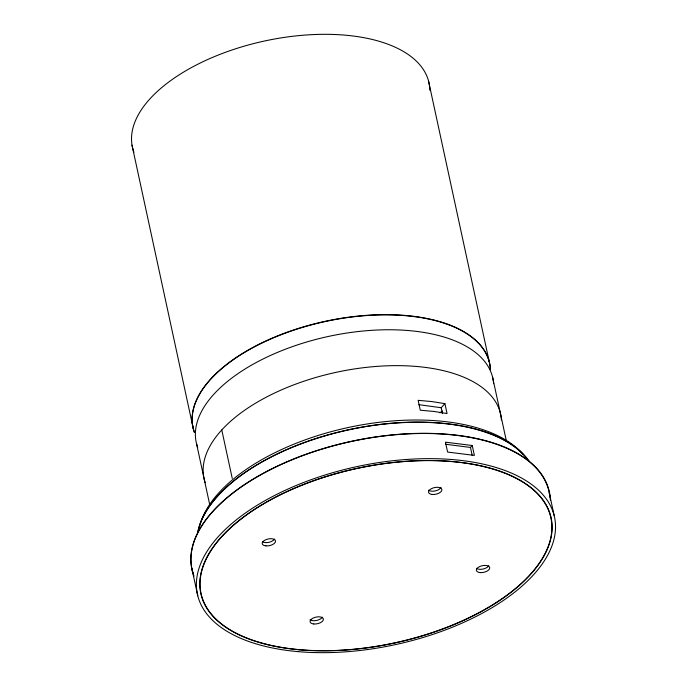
<?xml version="1.0" encoding="UTF-8"?>
<svg xmlns="http://www.w3.org/2000/svg" width="687" height="687" viewBox="0 0 687 687"><rect width="100%" height="100%" fill="white"/><g stroke="black" fill="none" stroke-linecap="round" stroke-linejoin="round"><path stroke-width="1.03" d="M442.471 413.66L441.191 407.726L444.918 403.655L431.908 401.577L418.143 400.323L420.281 410.208L434.047 411.461L447.057 413.548L444.918 403.655M472.184 455.361L470.475 447.452L472.244 445.511L445.468 442.179L447.606 452.063L474.382 455.404L472.244 445.511M445.477 444.24L470.475 447.452M418.864 404.686L441.191 407.726M191.828 568.398L197.787 595.835M549.214 492.605L554.134 515.473M428.551 81.1L489.273 361.843M492.536 376.965L506.345 440.856M221.772 429.942L232.249 478.392M131.998 145.086L193.279 428.594M196.542 443.716L209.896 505.477M193.391 574.186A182.673 91.062 -12.2 0 1 351.126 441.526A182.673 91.062 -12.2 0 1 549.866 496.959M197.839 531.79A173.141 86.304 -12.2 0 1 349.795 429.461A173.141 86.304 -12.2 0 1 529.127 461.149M194.026 576.127A182.854 91.148 -12.2 0 1 352.371 441.097A182.854 91.148 -12.2 0 1 550.347 500.153M274.499 539.08A6.81 3.392 -12.2 0 1 269.038 542.283A6.81 3.392 -12.2 0 1 262.58 541.811M488.697 565.787A6.81 3.392 -12.2 0 1 482.892 569.068A6.81 3.392 -12.2 0 1 476.426 568.278M322.358 617.192A6.81 3.392 -12.2 0 1 316.552 620.464A6.81 3.392 -12.2 0 1 310.095 619.683M441.011 487.332A6.81 3.392 -12.2 0 1 435.352 490.887A6.81 3.392 -12.2 0 1 428.568 490.166M199.127 528.372A171.003 85.24 -12.2 0 1 344.101 428.43A171.003 85.24 -12.2 0 1 522.876 454.159M197.933 531.867A172.952 86.219 -12.2 0 1 348 430.019A172.952 86.219 -12.2 0 1 527.771 459.783M194.481 432.552A151.733 75.639 -12.2 0 1 326.462 321.276A151.733 75.639 -12.2 0 1 490.449 369.735M205.233 482.703A151.733 75.639 -12.2 0 1 337.54 372.028A151.733 75.639 -12.2 0 1 501.398 419.946M197.701 447.452A151.733 75.639 -12.2 0 1 328.738 336.372A151.733 75.639 -12.2 0 1 493.609 383.655M194.43 432.329A151.733 75.639 -12.2 0 1 326.411 321.052A151.733 75.639 -12.2 0 1 490.398 369.503M442.471 410.981A143.952 71.757 -12.2 0 1 439.886 412.827M133.931 152.265A151.733 75.639 -12.2 0 1 266.47 40.593A151.733 75.639 -12.2 0 1 429.839 90.28M297.875 651.611A182.673 91.062 -12.2 0 0 555.053 520.059A182.673 91.062 -12.2 0 0 274.955 495.293A182.673 91.062 -12.2 0 0 297.875 651.611M299.463 649.662A178.964 89.216 -12.2 0 0 551.421 520.789A178.964 89.216 -12.2 0 0 276.998 496.521A178.964 89.216 -12.2 0 0 299.463 649.662M299.36 649.782A179.195 89.327 -12.2 0 0 551.644 520.737A179.195 89.327 -12.2 0 0 276.87 496.443A179.195 89.327 -12.2 0 0 299.36 649.782M265.955 545.882A6.81 3.392 -12.2 0 0 275.539 540.978A6.81 3.392 -12.2 0 0 265.096 540.051A6.81 3.392 -12.2 0 0 265.955 545.882M480.144 572.589A6.81 3.392 -12.2 0 0 489.737 567.685A6.81 3.392 -12.2 0 0 479.294 566.758A6.81 3.392 -12.2 0 0 480.144 572.589M313.813 623.985A6.81 3.392 -12.2 0 0 323.397 619.081A6.81 3.392 -12.2 0 0 312.954 618.163A6.81 3.392 -12.2 0 0 313.813 623.985M432.286 494.477A6.81 3.392 -12.2 0 0 441.878 489.573A6.81 3.392 -12.2 0 0 431.436 488.646A6.81 3.392 -12.2 0 0 432.286 494.477"/></g></svg>
